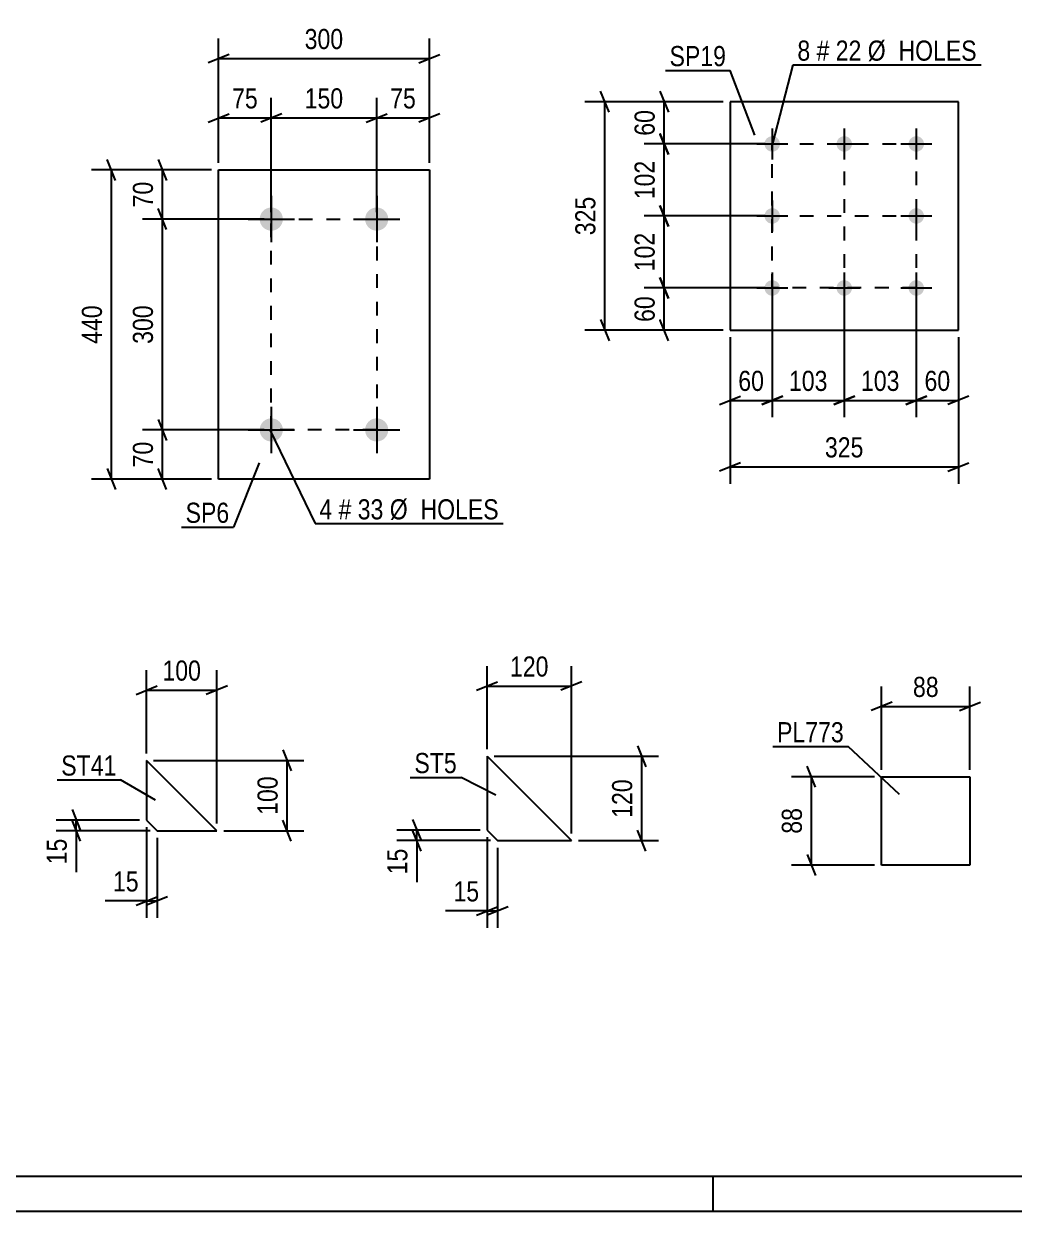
# Model space of a CAD drawing. Header units: millimetres. Extents: x 0 to 420, y 0 to 297.
# Drawn here: x 111.9 to 252.8, y 0 to 169 of the extents above; entities that cross this region are included whole.
import ezdxf

# ---------------------------------------------------------------- set-up
doc = ezdxf.new("R2010")
doc.units = ezdxf.units.MM
doc.linetypes.add('DXK_LINE_DOT2', pattern=[3.9198, 1.9599, -1.9599])
doc.styles.add('Arial Narrow', font='ARIALN.TTF', dxfattribs={"height": 0.2})

# ---------------------------------------------------------------- blocks, each defined once
blk = doc.blocks.new('Unknown-284858702-1134')
at = {"color": 5, "linetype": 'Continuous'}
for p, q in [((5, 5), (415, 5)), ((210, 0), (210, 5)), ((0, 0), (420, 0))]:
    blk.add_line(p, q, dxfattribs=at)
blk = doc.blocks.new('Part-284858702-6067 - 6066')
at = {"color": 2, "linetype": 'Continuous'}
for p, q in [((212.4, 157.89), (212.4, 125.39)), ((244.9, 157.89), (212.4, 157.89)), ((244.9, 125.39), (244.9, 157.89)), ((212.4, 125.39), (244.9, 125.39))]:
    blk.add_line(p, q, dxfattribs=at)
blk = doc.blocks.new('Bolt-284858702-6068 - 6066')
at = {"linetype": 'Continuous'}
for points in [[(218.4, 152.99, -1), (218.4, 150.79, -1)], [(228.65, 152.99, -1), (228.65, 150.79, -1)], [(238.9, 152.99, -1), (238.9, 150.79, -1)], [(218.4, 142.74, -1), (218.4, 140.54, -1)], [(238.9, 142.74, -1), (238.9, 140.54, -1)], [(218.4, 132.49, -1), (218.4, 130.29, -1)], [(228.65, 132.49, -1), (228.65, 130.29, -1)], [(238.9, 132.49, -1), (238.9, 130.29, -1)]]:
    blk.add_hatch(color=1, dxfattribs=at).paths.add_polyline_path(points)
at = {"color": 1, "linetype": 'Continuous'}
for p, q in [((218.4, 154.09), (218.4, 149.69)), ((228.65, 154.09), (228.65, 149.69)), ((238.9, 154.09), (238.9, 149.69)), ((216.2, 151.89), (220.6, 151.89)), ((226.45, 151.89), (230.85, 151.89)), ((236.7, 151.89), (241.1, 151.89)), ((218.4, 143.84), (218.4, 139.44)), ((238.9, 143.84), (238.9, 139.44)), ((216.2, 141.64), (220.6, 141.64)), ((236.7, 141.64), (241.1, 141.64)), ((218.4, 133.59), (218.4, 129.19)), ((228.65, 133.59), (228.65, 129.19)), ((238.9, 133.59), (238.9, 129.19)), ((216.2, 131.39), (220.6, 131.39)), ((226.45, 131.39), (230.85, 131.39)), ((236.7, 131.39), (241.1, 131.39))]:
    blk.add_line(p, q, dxfattribs=at)
blk = doc.blocks.new('Part-284858702-6080 - 6079')
at = {"color": 2, "linetype": 'Continuous'}
for p, q in [((139.61, 104.19), (139.61, 148.19)), ((139.61, 148.19), (169.61, 148.19)), ((169.61, 148.19), (169.61, 104.19)), ((169.61, 104.19), (139.61, 104.19))]:
    blk.add_line(p, q, dxfattribs=at)
blk = doc.blocks.new('Bolt-284858702-6081 - 6079')
at = {"linetype": 'Continuous'}
for points in [[(147.11, 142.84, -1), (147.11, 139.54, -1)], [(162.11, 142.84, -1), (162.11, 139.54, -1)], [(147.11, 112.84, -1), (147.11, 109.54, -1)], [(162.11, 112.84, -1), (162.11, 109.54, -1)]]:
    blk.add_hatch(color=1, dxfattribs=at).paths.add_polyline_path(points)
at = {"color": 1, "linetype": 'Continuous'}
for p, q in [((147.11, 144.49), (147.11, 137.89)), ((162.11, 144.49), (162.11, 137.89)), ((143.81, 141.19), (150.41, 141.19)), ((158.81, 141.19), (165.41, 141.19)), ((147.11, 114.49), (147.11, 107.89)), ((162.11, 114.49), (162.11, 107.89)), ((143.81, 111.19), (150.41, 111.19)), ((158.81, 111.19), (165.41, 111.19))]:
    blk.add_line(p, q, dxfattribs=at)
blk = doc.blocks.new('Part-284858702-6098 - 6097')
at = {"color": 2, "linetype": 'Continuous'}
for p, q in [((177.82, 64.74), (177.82, 54.24)), ((177.82, 64.74), (189.82, 52.74)), ((177.82, 54.24), (179.32, 52.74)), ((179.32, 52.74), (189.82, 52.74))]:
    blk.add_line(p, q, dxfattribs=at)
blk = doc.blocks.new('Part-284858702-6165 - 6164')
at = {"color": 2, "linetype": 'Continuous'}
for p, q in [((233.97, 49.27), (233.97, 61.84)), ((233.97, 61.84), (246.54, 61.84)), ((246.54, 61.84), (246.54, 49.27)), ((246.54, 49.27), (233.97, 49.27))]:
    blk.add_line(p, q, dxfattribs=at)
blk = doc.blocks.new('Part-284858702-6173 - 6172')
at = {"color": 2, "linetype": 'Continuous'}
for p, q in [((129.36, 64.16), (129.36, 55.66)), ((139.36, 54.16), (129.36, 64.16)), ((129.36, 55.66), (130.86, 54.16)), ((130.86, 54.16), (139.36, 54.16))]:
    blk.add_line(p, q, dxfattribs=at)
blk = doc.blocks.new('Rectangle-284858702-7423 - 6066')
at = {"color": 1, "linetype": 'DXK_LINE_DOT2'}
blk.add_lwpolyline([(218.4, 151.89), (238.9, 151.89), (238.9, 131.39), (218.4, 131.39), (218.4, 151.89)], close=True, dxfattribs=at)
blk = doc.blocks.new('Rectangle-284858702-7413 - 6079')
at = {"color": 1, "linetype": 'DXK_LINE_DOT2'}
blk.add_lwpolyline([(147.11, 141.19), (162.11, 141.19), (162.11, 111.19), (147.11, 111.19), (147.11, 141.19)], close=True, dxfattribs=at)
blk = doc.blocks.new('Line-284858702-7486 - 6066')
at = {"color": 1, "linetype": 'DXK_LINE_DOT2'}
blk.add_line((218.4, 141.64), (238.9, 141.64), dxfattribs=at)
blk = doc.blocks.new('Line-284858702-7493 - 6066')
at = {"color": 1, "linetype": 'DXK_LINE_DOT2'}
blk.add_line((228.65, 151.89), (228.65, 131.39), dxfattribs=at)
blk = doc.blocks.new('StraightDimension-284858702-6306 - 6066')
at = {"color": 7, "linetype": 'Continuous'}
for p, q in [((202.42, 159.39), (203.62, 156.39)), ((211.4, 157.89), (200.17, 157.89)), ((203.02, 151.89), (203.02, 157.89)), ((203.62, 150.39), (202.42, 153.39)), ((217.4, 151.89), (200.17, 151.89))]:
    blk.add_line(p, q, dxfattribs=at)
at = {"color": 0}
blk.add_wipeout([(202.27, 157.32), (198.07, 157.32), (198.07, 152.46), (202.27, 152.46)], dxfattribs=at)
at = {"color": 3, "style": 'Arial Narrow'}
blk.add_text('60', height=2.863, rotation=90.0002, dxfattribs=at).set_placement((201.67, 153.06))
blk = doc.blocks.new('StraightDimension-284858702-6309 - 6066')
at = {"color": 7, "linetype": 'Continuous'}
for p, q in [((202.42, 132.89), (203.62, 129.89)), ((217.4, 131.39), (200.17, 131.39)), ((203.02, 125.39), (203.02, 131.39)), ((203.62, 123.89), (202.42, 126.89)), ((211.4, 125.39), (200.17, 125.39))]:
    blk.add_line(p, q, dxfattribs=at)
at = {"color": 0}
blk.add_wipeout([(202.27, 130.82), (198.07, 130.82), (198.07, 125.96), (202.27, 125.96)], dxfattribs=at)
at = {"color": 3, "style": 'Arial Narrow'}
blk.add_text('60', height=2.863, rotation=90.0002, dxfattribs=at).set_placement((201.67, 126.56))
blk = doc.blocks.new('StraightDimension-284858702-6322 - 6066')
at = {"color": 7, "linetype": 'Continuous'}
for p, q in [((195.18, 156.39), (193.98, 159.39)), ((211.4, 157.89), (191.73, 157.89)), ((194.58, 125.39), (194.58, 157.89)), ((193.98, 126.89), (195.18, 123.89)), ((211.4, 125.39), (191.73, 125.39))]:
    blk.add_line(p, q, dxfattribs=at)
at = {"color": 0}
blk.add_wipeout([(193.83, 144.98), (189.63, 144.98), (189.63, 138.3), (193.83, 138.3)], dxfattribs=at)
at = {"color": 3, "style": 'Arial Narrow'}
blk.add_text('325', height=2.863, rotation=90.0002, dxfattribs=at).set_placement((193.23, 138.9))
blk = doc.blocks.new('StraightDimension-284858702-6326 - 6066')
at = {"color": 7, "linetype": 'Continuous'}
for p, q in [((238.9, 130.39), (238.9, 112.99)), ((244.9, 124.39), (244.9, 112.99)), ((237.4, 114.79), (240.4, 115.99)), ((238.9, 115.39), (244.9, 115.39)), ((246.4, 115.99), (243.4, 114.79))]:
    blk.add_line(p, q, dxfattribs=at)
at = {"color": 0}
blk.add_wipeout([(244.33, 116.14), (244.33, 120.34), (239.47, 120.34), (239.47, 116.14)], dxfattribs=at)
at = {"color": 3, "style": 'Arial Narrow'}
blk.add_text('60', height=2.863, dxfattribs=at).set_placement((240.07, 116.74))
blk = doc.blocks.new('StraightDimension-284858702-8004 - 6066')
at = {"color": 7, "linetype": 'Continuous'}
for p, q in [((202.42, 153.39), (203.62, 150.39)), ((217.4, 151.89), (200.17, 151.89)), ((203.02, 141.64), (203.02, 151.89)), ((203.62, 140.14), (202.42, 143.14)), ((217.4, 141.64), (200.17, 141.64))]:
    blk.add_line(p, q, dxfattribs=at)
at = {"color": 0}
blk.add_wipeout([(202.27, 150.1), (198.07, 150.1), (198.07, 143.42), (202.27, 143.42)], dxfattribs=at)
at = {"color": 3, "style": 'Arial Narrow'}
blk.add_text('102', height=2.863, rotation=90.0002, dxfattribs=at).set_placement((201.67, 144.02))
blk = doc.blocks.new('StraightDimension-284858702-6329 - 6066')
at = {"color": 7, "linetype": 'Continuous'}
for p, q in [((218.4, 130.39), (218.4, 112.99)), ((212.4, 124.39), (212.4, 112.99)), ((210.9, 114.79), (213.9, 115.99)), ((212.4, 115.39), (218.4, 115.39)), ((219.9, 115.99), (216.9, 114.79))]:
    blk.add_line(p, q, dxfattribs=at)
at = {"color": 0}
blk.add_wipeout([(217.83, 116.14), (217.83, 120.34), (212.97, 120.34), (212.97, 116.14)], dxfattribs=at)
at = {"color": 3, "style": 'Arial Narrow'}
blk.add_text('60', height=2.863, dxfattribs=at).set_placement((213.57, 116.74))
blk = doc.blocks.new('StraightDimension-284858702-6342 - 6066')
at = {"color": 7, "linetype": 'Continuous'}
for p, q in [((212.4, 124.39), (212.4, 103.53)), ((244.9, 124.39), (244.9, 103.53)), ((213.9, 106.53), (210.9, 105.33)), ((243.4, 105.33), (246.4, 106.53)), ((212.4, 105.93), (244.9, 105.93))]:
    blk.add_line(p, q, dxfattribs=at)
at = {"color": 0}
blk.add_wipeout([(231.99, 106.68), (231.99, 110.88), (225.3, 110.88), (225.3, 106.68)], dxfattribs=at)
at = {"color": 3, "style": 'Arial Narrow'}
blk.add_text('325', height=2.863, dxfattribs=at).set_placement((225.9, 107.28))
blk = doc.blocks.new('StraightDimension-284858702-8002 - 6066')
at = {"color": 7, "linetype": 'Continuous'}
for p, q in [((202.42, 143.14), (203.62, 140.14)), ((217.4, 141.64), (200.17, 141.64)), ((203.02, 131.39), (203.02, 141.64)), ((203.62, 129.89), (202.42, 132.89)), ((217.4, 131.39), (200.17, 131.39))]:
    blk.add_line(p, q, dxfattribs=at)
at = {"color": 0}
blk.add_wipeout([(202.27, 139.85), (198.07, 139.85), (198.07, 133.17), (202.27, 133.17)], dxfattribs=at)
at = {"color": 3, "style": 'Arial Narrow'}
blk.add_text('102', height=2.863, rotation=90.0002, dxfattribs=at).set_placement((201.67, 133.77))
blk = doc.blocks.new('StraightDimension-284858702-8006 - 6066')
at = {"color": 7, "linetype": 'Continuous'}
for p, q in [((218.4, 130.39), (218.4, 112.99)), ((228.65, 130.39), (228.65, 112.99)), ((216.9, 114.79), (219.9, 115.99)), ((218.4, 115.39), (228.65, 115.39)), ((230.15, 115.99), (227.15, 114.79))]:
    blk.add_line(p, q, dxfattribs=at)
at = {"color": 0}
blk.add_wipeout([(226.86, 116.14), (226.86, 120.34), (220.18, 120.34), (220.18, 116.14)], dxfattribs=at)
at = {"color": 3, "style": 'Arial Narrow'}
blk.add_text('103', height=2.863, dxfattribs=at).set_placement((220.78, 116.74))
blk = doc.blocks.new('StraightDimension-284858702-8008 - 6066')
at = {"color": 7, "linetype": 'Continuous'}
for p, q in [((228.65, 130.39), (228.65, 112.99)), ((238.9, 130.39), (238.9, 112.99)), ((227.15, 114.79), (230.15, 115.99)), ((228.65, 115.39), (238.9, 115.39)), ((240.4, 115.99), (237.4, 114.79))]:
    blk.add_line(p, q, dxfattribs=at)
at = {"color": 0}
blk.add_wipeout([(237.11, 116.14), (237.11, 120.34), (230.43, 120.34), (230.43, 116.14)], dxfattribs=at)
at = {"color": 3, "style": 'Arial Narrow'}
blk.add_text('103', height=2.863, dxfattribs=at).set_placement((231.03, 116.74))
blk = doc.blocks.new('StraightDimension-284858702-6348 - 6079')
at = {"color": 7, "linetype": 'Continuous'}
for p, q in [((131.02, 112.69), (132.22, 109.69)), ((146.11, 111.19), (128.77, 111.19)), ((131.62, 104.19), (131.62, 111.19)), ((132.22, 102.69), (131.02, 105.69)), ((138.61, 104.19), (128.77, 104.19))]:
    blk.add_line(p, q, dxfattribs=at)
at = {"color": 0}
blk.add_wipeout([(130.87, 110.11), (126.67, 110.11), (126.67, 105.26), (130.87, 105.26)], dxfattribs=at)
at = {"color": 3, "style": 'Arial Narrow'}
blk.add_text('70', height=2.863, rotation=90.0002, dxfattribs=at).set_placement((130.27, 105.86))
blk = doc.blocks.new('StraightDimension-284858702-6346 - 6079')
at = {"color": 7, "linetype": 'Continuous'}
for p, q in [((131.02, 149.69), (132.22, 146.69)), ((138.61, 148.19), (128.77, 148.19)), ((131.62, 141.19), (131.62, 148.19)), ((132.22, 139.69), (131.02, 142.69)), ((146.11, 141.19), (128.77, 141.19))]:
    blk.add_line(p, q, dxfattribs=at)
at = {"color": 0}
blk.add_wipeout([(130.87, 147.11), (126.67, 147.11), (126.67, 142.26), (130.87, 142.26)], dxfattribs=at)
at = {"color": 3, "style": 'Arial Narrow'}
blk.add_text('70', height=2.863, rotation=90.0002, dxfattribs=at).set_placement((130.27, 142.86))
blk = doc.blocks.new('StraightDimension-284858702-6347 - 6079')
at = {"color": 7, "linetype": 'Continuous'}
for p, q in [((132.22, 139.69), (131.02, 142.69)), ((146.11, 141.19), (128.77, 141.19)), ((131.62, 111.19), (131.62, 141.19)), ((131.02, 112.69), (132.22, 109.69)), ((146.11, 111.19), (128.77, 111.19))]:
    blk.add_line(p, q, dxfattribs=at)
at = {"color": 0}
blk.add_wipeout([(130.87, 129.53), (126.67, 129.53), (126.67, 122.84), (130.87, 122.84)], dxfattribs=at)
at = {"color": 3, "style": 'Arial Narrow'}
blk.add_text('300', height=2.863, rotation=90.0002, dxfattribs=at).set_placement((130.27, 123.44))
blk = doc.blocks.new('StraightDimension-284858702-6358 - 6079')
at = {"color": 7, "linetype": 'Continuous'}
for p, q in [((124.96, 146.69), (123.76, 149.69)), ((138.61, 148.19), (121.51, 148.19)), ((124.36, 104.19), (124.36, 148.19)), ((123.76, 105.69), (124.96, 102.69)), ((138.61, 104.19), (121.51, 104.19))]:
    blk.add_line(p, q, dxfattribs=at)
at = {"color": 0}
blk.add_wipeout([(123.61, 129.53), (119.41, 129.53), (119.41, 122.84), (123.61, 122.84)], dxfattribs=at)
at = {"color": 3, "style": 'Arial Narrow'}
blk.add_text('440', height=2.863, rotation=90.0002, dxfattribs=at).set_placement((123.01, 123.44))
blk = doc.blocks.new('StraightDimension-284858702-6362 - 6079')
at = {"color": 7, "linetype": 'Continuous'}
for p, q in [((162.11, 142.19), (162.11, 158.44)), ((169.61, 149.19), (169.61, 158.44)), ((160.61, 154.99), (163.61, 156.19)), ((162.11, 155.59), (169.61, 155.59)), ((171.11, 156.19), (168.11, 154.99))]:
    blk.add_line(p, q, dxfattribs=at)
at = {"color": 0}
blk.add_wipeout([(168.28, 156.34), (168.28, 160.54), (163.43, 160.54), (163.43, 156.34)], dxfattribs=at)
at = {"color": 3, "style": 'Arial Narrow'}
blk.add_text('75', height=2.863, dxfattribs=at).set_placement((164.03, 156.94))
blk = doc.blocks.new('StraightDimension-284858702-6363 - 6079')
at = {"color": 7, "linetype": 'Continuous'}
for p, q in [((147.11, 142.19), (147.11, 158.44)), ((162.11, 142.19), (162.11, 158.44)), ((148.61, 156.19), (145.61, 154.99)), ((147.11, 155.59), (162.11, 155.59)), ((160.61, 154.99), (163.61, 156.19))]:
    blk.add_line(p, q, dxfattribs=at)
at = {"color": 0}
blk.add_wipeout([(157.95, 156.34), (157.95, 160.54), (151.26, 160.54), (151.26, 156.34)], dxfattribs=at)
at = {"color": 3, "style": 'Arial Narrow'}
blk.add_text('150', height=2.863, dxfattribs=at).set_placement((151.86, 156.94))
blk = doc.blocks.new('StraightDimension-284858702-6364 - 6079')
at = {"color": 7, "linetype": 'Continuous'}
for p, q in [((139.61, 149.19), (139.61, 158.44)), ((147.11, 142.19), (147.11, 158.44)), ((138.11, 154.99), (141.11, 156.19)), ((139.61, 155.59), (147.11, 155.59)), ((148.61, 156.19), (145.61, 154.99))]:
    blk.add_line(p, q, dxfattribs=at)
at = {"color": 0}
blk.add_wipeout([(145.78, 156.34), (145.78, 160.54), (140.93, 160.54), (140.93, 156.34)], dxfattribs=at)
at = {"color": 3, "style": 'Arial Narrow'}
blk.add_text('75', height=2.863, dxfattribs=at).set_placement((141.53, 156.94))
blk = doc.blocks.new('StraightDimension-284858702-6374 - 6079')
at = {"color": 7, "linetype": 'Continuous'}
for p, q in [((139.61, 149.19), (139.61, 166.89)), ((169.61, 149.19), (169.61, 166.89)), ((141.11, 164.64), (138.11, 163.44)), ((139.61, 164.04), (169.61, 164.04)), ((168.11, 163.44), (171.11, 164.64))]:
    blk.add_line(p, q, dxfattribs=at)
at = {"color": 0}
blk.add_wipeout([(157.95, 164.79), (157.95, 168.99), (151.26, 168.99), (151.26, 164.79)], dxfattribs=at)
at = {"color": 3, "style": 'Arial Narrow'}
blk.add_text('300', height=2.863, dxfattribs=at).set_placement((151.86, 165.39))
blk = doc.blocks.new('StraightDimension-284858702-6430 - 6097')
at = {"color": 7, "linetype": 'Continuous'}
for p, q in [((176.82, 54.24), (164.97, 54.24)), ((167.22, 55.74), (168.42, 52.74)), ((168.42, 51.24), (167.22, 54.24)), ((167.82, 52.74), (167.82, 54.24)), ((178.32, 52.74), (164.97, 52.74))]:
    blk.add_line(p, q, dxfattribs=at)
at = {"color": 0}
blk.add_wipeout([(167.07, 52.21), (162.87, 52.21), (162.87, 47.35), (167.07, 47.35)], dxfattribs=at)
at = {"color": 7, "linetype": 'Continuous'}
blk.add_line((167.82, 52.74), (167.82, 46.83), dxfattribs=at)
blk.add_line((167.82, 52.74), (167.82, 46.83), dxfattribs=at)
at = {"color": 3, "style": 'Arial Narrow'}
blk.add_text('15', height=2.863, rotation=90.0002, dxfattribs=at).set_placement((166.47, 47.95))
blk = doc.blocks.new('StraightDimension-284858702-6422 - 6097')
at = {"color": 7, "linetype": 'Continuous'}
for p, q in [((177.82, 53.24), (177.82, 40.34)), ((179.32, 51.74), (179.32, 40.34)), ((176.32, 42.14), (179.32, 43.34)), ((180.82, 43.34), (177.82, 42.14)), ((177.82, 42.74), (179.32, 42.74))]:
    blk.add_line(p, q, dxfattribs=at)
at = {"color": 0}
blk.add_wipeout([(177.3, 43.49), (177.3, 47.69), (172.44, 47.69), (172.44, 43.49)], dxfattribs=at)
at = {"color": 7, "linetype": 'Continuous'}
blk.add_line((177.82, 42.74), (171.92, 42.74), dxfattribs=at)
blk.add_line((177.82, 42.74), (171.92, 42.74), dxfattribs=at)
at = {"color": 3, "style": 'Arial Narrow'}
blk.add_text('15', height=2.863, dxfattribs=at).set_placement((173.04, 44.09))
blk = doc.blocks.new('StraightDimension-284858702-6434 - 6097')
at = {"color": 7, "linetype": 'Continuous'}
for p, q in [((199.22, 66.24), (200.42, 63.24)), ((178.82, 64.74), (202.22, 64.74)), ((199.82, 52.74), (199.82, 64.74)), ((200.42, 51.24), (199.22, 54.24)), ((190.82, 52.74), (202.22, 52.74))]:
    blk.add_line(p, q, dxfattribs=at)
at = {"color": 0}
blk.add_wipeout([(199.07, 62.08), (194.87, 62.08), (194.87, 55.39), (199.07, 55.39)], dxfattribs=at)
at = {"color": 3, "style": 'Arial Narrow'}
blk.add_text('120', height=2.863, rotation=90.0002, dxfattribs=at).set_placement((198.47, 55.99))
blk = doc.blocks.new('StraightDimension-284858702-6426 - 6097')
at = {"color": 7, "linetype": 'Continuous'}
for p, q in [((177.82, 65.74), (177.82, 77.59)), ((189.82, 53.74), (189.82, 77.59)), ((176.32, 74.14), (179.32, 75.34)), ((177.82, 74.74), (189.82, 74.74)), ((191.32, 75.34), (188.32, 74.14))]:
    blk.add_line(p, q, dxfattribs=at)
at = {"color": 0}
blk.add_wipeout([(187.17, 75.49), (187.17, 79.69), (180.48, 79.69), (180.48, 75.49)], dxfattribs=at)
at = {"color": 3, "style": 'Arial Narrow'}
blk.add_text('120', height=2.863, dxfattribs=at).set_placement((181.08, 76.09))
blk = doc.blocks.new('StraightDimension-284858702-6478 - 6164')
at = {"color": 7, "linetype": 'Continuous'}
for p, q in [((224.57, 60.34), (223.37, 63.34)), ((232.97, 61.84), (221.12, 61.84)), ((223.97, 49.27), (223.97, 61.84)), ((223.37, 50.77), (224.57, 47.77)), ((232.97, 49.27), (221.12, 49.27))]:
    blk.add_line(p, q, dxfattribs=at)
at = {"color": 0}
blk.add_wipeout([(223.22, 57.99), (219.02, 57.99), (219.02, 53.13), (223.22, 53.13)], dxfattribs=at)
at = {"color": 3, "style": 'Arial Narrow'}
blk.add_text('88', height=2.863, rotation=90.0002, dxfattribs=at).set_placement((222.62, 53.73))
blk = doc.blocks.new('StraightDimension-284858702-6482 - 6164')
at = {"color": 7, "linetype": 'Continuous'}
for p, q in [((233.97, 62.84), (233.97, 74.69)), ((246.54, 62.84), (246.54, 74.69)), ((235.47, 72.44), (232.47, 71.24)), ((233.97, 71.84), (246.54, 71.84)), ((245.04, 71.24), (248.04, 72.44))]:
    blk.add_line(p, q, dxfattribs=at)
at = {"color": 0}
blk.add_wipeout([(242.68, 72.59), (242.68, 76.79), (237.83, 76.79), (237.83, 72.59)], dxfattribs=at)
at = {"color": 3, "style": 'Arial Narrow'}
blk.add_text('88', height=2.863, dxfattribs=at).set_placement((238.43, 73.19))
blk = doc.blocks.new('StraightDimension-284858702-6494 - 6172')
at = {"color": 7, "linetype": 'Continuous'}
for p, q in [((118.76, 57.16), (119.96, 54.16)), ((128.36, 55.66), (116.51, 55.66)), ((129.86, 54.16), (116.51, 54.16)), ((119.96, 52.66), (118.76, 55.66)), ((119.36, 54.16), (119.36, 55.66))]:
    blk.add_line(p, q, dxfattribs=at)
at = {"color": 0}
blk.add_wipeout([(118.61, 53.63), (114.41, 53.63), (114.41, 48.77), (118.61, 48.77)], dxfattribs=at)
at = {"color": 7, "linetype": 'Continuous'}
blk.add_line((119.36, 54.16), (119.36, 48.25), dxfattribs=at)
blk.add_line((119.36, 54.16), (119.36, 48.25), dxfattribs=at)
at = {"color": 3, "style": 'Arial Narrow'}
blk.add_text('15', height=2.863, rotation=90.0002, dxfattribs=at).set_placement((118.01, 49.37))
blk = doc.blocks.new('StraightDimension-284858702-6486 - 6172')
at = {"color": 7, "linetype": 'Continuous'}
for p, q in [((129.36, 54.66), (129.36, 41.76)), ((130.86, 53.16), (130.86, 41.76)), ((127.86, 43.56), (130.86, 44.76)), ((132.36, 44.76), (129.36, 43.56)), ((129.36, 44.16), (130.86, 44.16))]:
    blk.add_line(p, q, dxfattribs=at)
at = {"color": 0}
blk.add_wipeout([(128.84, 44.91), (128.84, 49.11), (123.98, 49.11), (123.98, 44.91)], dxfattribs=at)
at = {"color": 7, "linetype": 'Continuous'}
blk.add_line((129.36, 44.16), (123.45, 44.16), dxfattribs=at)
blk.add_line((129.36, 44.16), (123.45, 44.16), dxfattribs=at)
at = {"color": 3, "style": 'Arial Narrow'}
blk.add_text('15', height=2.863, dxfattribs=at).set_placement((124.58, 45.51))
blk = doc.blocks.new('StraightDimension-284858702-6498 - 6172')
at = {"color": 7, "linetype": 'Continuous'}
for p, q in [((148.76, 65.66), (149.96, 62.66)), ((130.36, 64.16), (151.76, 64.16)), ((149.36, 54.16), (149.36, 64.16)), ((140.36, 54.16), (151.76, 54.16)), ((149.96, 52.66), (148.76, 55.66))]:
    blk.add_line(p, q, dxfattribs=at)
at = {"color": 0}
blk.add_wipeout([(148.61, 62.5), (144.41, 62.5), (144.41, 55.81), (148.61, 55.81)], dxfattribs=at)
at = {"color": 3, "style": 'Arial Narrow'}
blk.add_text('100', height=2.863, rotation=90.0002, dxfattribs=at).set_placement((148.01, 56.41))
blk = doc.blocks.new('StraightDimension-284858702-6490 - 6172')
at = {"color": 7, "linetype": 'Continuous'}
for p, q in [((129.36, 65.16), (129.36, 77.01)), ((139.36, 55.16), (139.36, 77.01)), ((127.86, 73.56), (130.86, 74.76)), ((140.86, 74.76), (137.86, 73.56)), ((129.36, 74.16), (139.36, 74.16))]:
    blk.add_line(p, q, dxfattribs=at)
at = {"color": 0}
blk.add_wipeout([(137.7, 74.91), (137.7, 79.11), (131.02, 79.11), (131.02, 74.91)], dxfattribs=at)
at = {"color": 3, "style": 'Arial Narrow'}
blk.add_text('100', height=2.863, dxfattribs=at).set_placement((131.62, 75.51))
blk = doc.blocks.new('Mark-284858702-6529 - 6066')
at = {"color": 0}
blk.add_wipeout([(211.82, 162.96), (211.82, 165.96), (203.79, 165.96), (203.79, 162.96)], dxfattribs=at)
blk.add_wipeout([(211.82, 162.96), (211.82, 165.96), (203.79, 165.96), (203.79, 162.96)], dxfattribs=at)
at = {"color": 30, "linetype": 'Continuous'}
for p in [(203.19, 162.36), (215.91, 153.13)]:
    blk.add_line(p, (212.42, 162.36), dxfattribs=at)
at = {"color": 3, "style": 'Arial Narrow'}
blk.add_text('SP19', height=2.863, dxfattribs=at).set_placement((203.79, 162.96))
blk = doc.blocks.new('Mark-284858702-6532 - 6066')
at = {"color": 0}
for points in [[(223.81, 163.74), (223.81, 166.74), (221.98, 166.74), (221.98, 163.74)], [(226.53, 163.74), (226.53, 166.74), (224.71, 166.74), (224.71, 163.74)], [(231.09, 163.74), (231.09, 166.74), (227.43, 166.74), (227.43, 163.74)], [(247.52, 163.74), (247.52, 166.74), (231.99, 166.74), (231.99, 163.74)]]:
    blk.add_wipeout(points, dxfattribs=at)
for points in [[(223.81, 163.74), (223.81, 166.74), (221.98, 166.74), (221.98, 163.74)], [(226.53, 163.74), (226.53, 166.74), (224.71, 166.74), (224.71, 163.74)], [(231.09, 163.74), (231.09, 166.74), (227.43, 166.74), (227.43, 163.74)], [(247.52, 163.74), (247.52, 166.74), (231.99, 166.74), (231.99, 163.74)]]:
    blk.add_wipeout(points, dxfattribs=at)
at = {"color": 7, "linetype": 'Continuous'}
for p, q in [((218.42, 151.77), (221.38, 163.14)), ((221.38, 163.14), (248.12, 163.14))]:
    blk.add_line(p, q, dxfattribs=at)
at = {"color": 3, "style": 'Arial Narrow'}
for s, height, p in [('8', 2.86, (221.98, 163.74)), ('#', 2.86, (224.71, 163.74)), ('22', 2.863, (227.43, 163.74)), ('Ø  HOLES', 2.863, (231.99, 163.74))]:
    blk.add_text(s, height=height, dxfattribs=at).set_placement(p)
blk = doc.blocks.new('Mark-284858702-6533 - 6079')
at = {"color": 0}
blk.add_wipeout([(141.13, 97.97), (141.13, 100.97), (134.92, 100.97), (134.92, 97.97)], dxfattribs=at)
blk.add_wipeout([(141.13, 97.97), (141.13, 100.97), (134.92, 100.97), (134.92, 97.97)], dxfattribs=at)
at = {"color": 30, "linetype": 'Continuous'}
for p in [(145.38, 106.52), (134.32, 97.37)]:
    blk.add_line(p, (141.73, 97.37), dxfattribs=at)
at = {"color": 3, "style": 'Arial Narrow'}
blk.add_text('SP6', height=2.863, dxfattribs=at).set_placement((134.92, 97.97))
blk = doc.blocks.new('Mark-284858702-6536 - 6079')
at = {"color": 0}
for points in [[(155.78, 98.46), (155.78, 101.46), (153.95, 101.46), (153.95, 98.46)], [(158.51, 98.46), (158.51, 101.46), (156.68, 101.46), (156.68, 98.46)], [(163.07, 98.46), (163.07, 101.46), (159.41, 101.46), (159.41, 98.46)], [(179.49, 98.46), (179.49, 101.46), (163.97, 101.46), (163.97, 98.46)]]:
    blk.add_wipeout(points, dxfattribs=at)
for points in [[(155.78, 98.46), (155.78, 101.46), (153.95, 101.46), (153.95, 98.46)], [(158.51, 98.46), (158.51, 101.46), (156.68, 101.46), (156.68, 98.46)], [(163.07, 98.46), (163.07, 101.46), (159.41, 101.46), (159.41, 98.46)], [(179.49, 98.46), (179.49, 101.46), (163.97, 101.46), (163.97, 98.46)]]:
    blk.add_wipeout(points, dxfattribs=at)
at = {"color": 7, "linetype": 'Continuous'}
for p, q in [((146.94, 111.1), (153.35, 97.86)), ((153.35, 97.86), (180.09, 97.86))]:
    blk.add_line(p, q, dxfattribs=at)
at = {"color": 3, "style": 'Arial Narrow'}
for s, height, p in [('Ø  HOLES', 2.863, (163.97, 98.46)), ('4', 2.86, (153.95, 98.46)), ('#', 2.86, (156.68, 98.46)), ('33', 2.863, (159.41, 98.46))]:
    blk.add_text(s, height=height, dxfattribs=at).set_placement(p)
blk = doc.blocks.new('Mark-284858702-7954 - 6097')
at = {"color": 0}
blk.add_wipeout([(173.51, 62.35), (173.51, 65.35), (167.48, 65.35), (167.48, 62.35)], dxfattribs=at)
blk.add_wipeout([(173.51, 62.35), (173.51, 65.35), (167.48, 65.35), (167.48, 62.35)], dxfattribs=at)
at = {"color": 30, "linetype": 'Continuous'}
for p in [(166.88, 61.75), (179.06, 59.23)]:
    blk.add_line(p, (174.11, 61.75), dxfattribs=at)
at = {"color": 3, "style": 'Arial Narrow'}
blk.add_text('ST5', height=2.863, dxfattribs=at).set_placement((167.48, 62.35))
blk = doc.blocks.new('Mark-284858702-7948 - 6164')
at = {"color": 0}
blk.add_wipeout([(228.59, 66.74), (228.59, 69.74), (219.09, 69.74), (219.09, 66.74)], dxfattribs=at)
blk.add_wipeout([(228.59, 66.74), (228.59, 69.74), (219.09, 69.74), (219.09, 66.74)], dxfattribs=at)
at = {"color": 30, "linetype": 'Continuous'}
for p in [(218.49, 66.14), (236.52, 59.29)]:
    blk.add_line(p, (229.19, 66.14), dxfattribs=at)
at = {"color": 3, "style": 'Arial Narrow'}
blk.add_text('PL773', height=2.863, dxfattribs=at).set_placement((219.09, 66.74))
blk = doc.blocks.new('Mark-284858702-7945 - 6172')
at = {"color": 0}
blk.add_wipeout([(125.07, 62), (125.07, 65), (117.22, 65), (117.22, 62)], dxfattribs=at)
blk.add_wipeout([(125.07, 62), (125.07, 65), (117.22, 65), (117.22, 62)], dxfattribs=at)
at = {"color": 30, "linetype": 'Continuous'}
for p in [(116.62, 61.4), (130.65, 58.5)]:
    blk.add_line(p, (125.67, 61.4), dxfattribs=at)
at = {"color": 3, "style": 'Arial Narrow'}
blk.add_text('ST41', height=2.863, dxfattribs=at).set_placement((117.22, 62))

msp = doc.modelspace()

# ---------------------------------------------------------------- block references
for name in ['Unknown-284858702-1134', 'Part-284858702-6067 - 6066', 'Bolt-284858702-6068 - 6066', 'Rectangle-284858702-7423 - 6066', 'Line-284858702-7493 - 6066', 'Part-284858702-6080 - 6079', 'Bolt-284858702-6081 - 6079', 'Rectangle-284858702-7413 - 6079', 'Line-284858702-7486 - 6066', 'Part-284858702-6098 - 6097', 'Part-284858702-6173 - 6172', 'Part-284858702-6165 - 6164']:
    msp.add_blockref(name, (0, 0))

# ---------------------------------------------------------------- next in the draw order: block references
for name in ['Mark-284858702-6532 - 6066', 'StraightDimension-284858702-6362 - 6079', 'StraightDimension-284858702-6306 - 6066', 'StraightDimension-284858702-6346 - 6079', 'StraightDimension-284858702-6309 - 6066', 'StraightDimension-284858702-6326 - 6066', 'StraightDimension-284858702-6348 - 6079', 'StraightDimension-284858702-6478 - 6164', 'StraightDimension-284858702-6494 - 6172', 'StraightDimension-284858702-6430 - 6097']:
    msp.add_blockref(name, (0, 0))

# ---------------------------------------------------------------- next in the draw order: block references
for name in ['StraightDimension-284858702-6322 - 6066', 'StraightDimension-284858702-6347 - 6079', 'StraightDimension-284858702-6482 - 6164', 'StraightDimension-284858702-6486 - 6172', 'StraightDimension-284858702-6422 - 6097']:
    msp.add_blockref(name, (0, 0))

# ---------------------------------------------------------------- next in the draw order: block references
for name in ['StraightDimension-284858702-6363 - 6079', 'StraightDimension-284858702-8004 - 6066', 'StraightDimension-284858702-6358 - 6079', 'StraightDimension-284858702-6329 - 6066', 'Mark-284858702-6536 - 6079', 'Mark-284858702-7948 - 6164', 'StraightDimension-284858702-6434 - 6097', 'StraightDimension-284858702-6498 - 6172']:
    msp.add_blockref(name, (0, 0))

# ---------------------------------------------------------------- next in the draw order: block references
for name in ['Mark-284858702-6529 - 6066', 'StraightDimension-284858702-6364 - 6079', 'StraightDimension-284858702-8002 - 6066', 'StraightDimension-284858702-6342 - 6066', 'Mark-284858702-6533 - 6079', 'StraightDimension-284858702-6426 - 6097', 'StraightDimension-284858702-6490 - 6172']:
    msp.add_blockref(name, (0, 0))

# ---------------------------------------------------------------- next in the draw order: block references
for name in ['StraightDimension-284858702-6374 - 6079', 'StraightDimension-284858702-8006 - 6066', 'Mark-284858702-7945 - 6172', 'Mark-284858702-7954 - 6097']:
    msp.add_blockref(name, (0, 0))

# ---------------------------------------------------------------- next in the draw order: block references
msp.add_blockref('StraightDimension-284858702-8008 - 6066', (0, 0))

doc.saveas('drawing.dxf')
